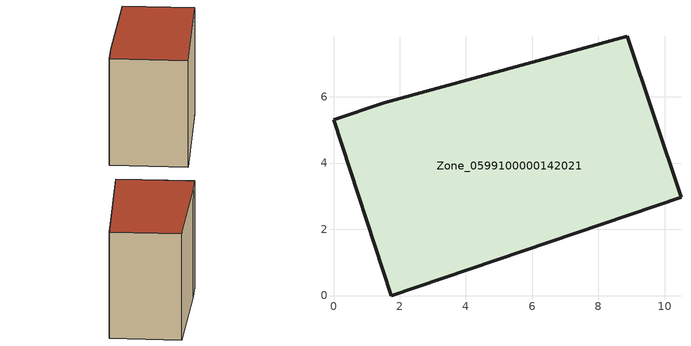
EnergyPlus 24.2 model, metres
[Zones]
Zone_0599100000142021
 floor ground (C_G): 8.86,7.82 10.49,2.97 1.75,0 0,5.31 1.53,5.82 z0.34
 wall outside (C_F): 1.53,5.82 0,5.31 1.75,0 10.49,2.97 8.86,7.82 1.53,5.82 z0.34:8.58
 roof outside (C_R): 10.49,2.97 8.86,7.82 1.53,5.82 0,5.31 1.75,0 z8.58
[BUILDING]
Pand.0599100000142021: North Axis=0; Terrain=City; Loads Convergence Tolerance Value=0.04; Temperature Convergence Tolerance Value=0.4; Solar Distribution=FullExterior; Maximum Number of Warmup Days=25; Minimum Number of Warmup Days=1
[Site:Location]
Rotterdam.The.Hague.AP_ZH_NLD Design_Conditions: Latitude=51.96; Longitude=4.45; Time Zone=1; Elevation=-4.5
[SITE:GROUNDTEMPERATURE:BUILDINGSURFACE]
18, 18, 18, 18, 18, 18, 18, 18, 18, 18, 18, 18
[MATERIAL] Thermal Absorptance=0.9; Solar Absorptance=0.7; Visible Absorptance=0.7
Name | Roughness | Thickness | Conductivity | Density | Specific Heat
G.TC.1965-1974 | MediumSmooth | 0.15 | 0.882353 | 540 | 1210
F.TC.1965-1974 | Rough | 0.3 | 0.697674 | 1920 | 840
R.TC.1965-1974 | MediumRough | 0.2 | 0.232558 | 1500 | 1000
[CONSTRUCTION]
C_G: G.TC.1965-1974
C_F: F.TC.1965-1974
C_R: R.TC.1965-1974
[ZONE]
Zone_0599100000142021: Type=1; Multiplier=1; Ceiling Height=Autocalculate; Volume=Autocalculate; Floor Area=autocalculate; Part of Total Floor Area=Yes
[ZONEINFILTRATION:DESIGNFLOWRATE]
Infil_Zone_0599100000142021: Zone or ZoneList or Space or SpaceList=Zone_0599100000142021; Schedule=AlwaysOn; Design Flow Rate Calculation Method=Flow/Area; Flow Rate per Floor Area=0.003; Constant Term Coefficient=1; Temperature Term Coefficient=0; Velocity Term Coefficient=0; Velocity Squared Term Coefficient=0
[HVACTEMPLATE:ZONE:IDEALLOADSAIRSYSTEM]
Zone_0599100000142021: Maximum Heating Supply Air Temperature=50; Minimum Cooling Supply Air Temperature=13; Maximum Heating Supply Air Humidity Ratio=0.0156; Minimum Cooling Supply Air Humidity Ratio=0.0077; Heating Limit=NoLimit; Cooling Limit=NoLimit; Dehumidification Control Type=ConstantSensibleHeatRatio; Cooling Sensible Heat Ratio=0.7; Dehumidification Setpoint=60; Humidification Control Type=None; Humidification Setpoint=30; Outdoor Air Method=None; Outdoor Air Flow Rate per Person=0.00944; Outdoor Air Flow Rate per Zone Floor Area=0; Outdoor Air Flow Rate per Zone=0; Demand Controlled Ventilation Type=None; Outdoor Air Economizer Type=NoEconomizer; Heat Recovery Type=None; Sensible Heat Recovery Effectiveness=0.7; Latent Heat Recovery Effectiveness=0.65
[ZONECONTROL:THERMOSTAT]
ThermostatControl_Zone_0599100000142021: Zone or ZoneList=Zone_0599100000142021; Control Type Schedule=DualSetpointControlType; Control 1=Thermostat_Zone_0599100000142021; Temperature Difference Between Cutout And Setpoint=0
[THERMOSTATSETPOINT:DUALSETPOINT]
Thermostat_Zone_0599100000142021: Heating Setpoint Temperature Schedule=HeatingSetpoint_Zone_0599100000142021; Cooling Setpoint Temperature Schedule=CoolingSetpoint_Zone_0599100000142021
[SCHEDULE:COMPACT]
HeatingSetpoint_Zone_0599100000142021: Through: 12/31, For: AllDays, Until: 24:00, 21
CoolingSetpoint_Zone_0599100000142021: Through: 12/31, For: AllDays, Until: 24:00, 24
DualSetpointControlType: Through: 12/31, For: AllDays, Until: 24:00, 4
AlwaysOn: Through: 12/31, For: AllDays, Until: 24:00, 1
